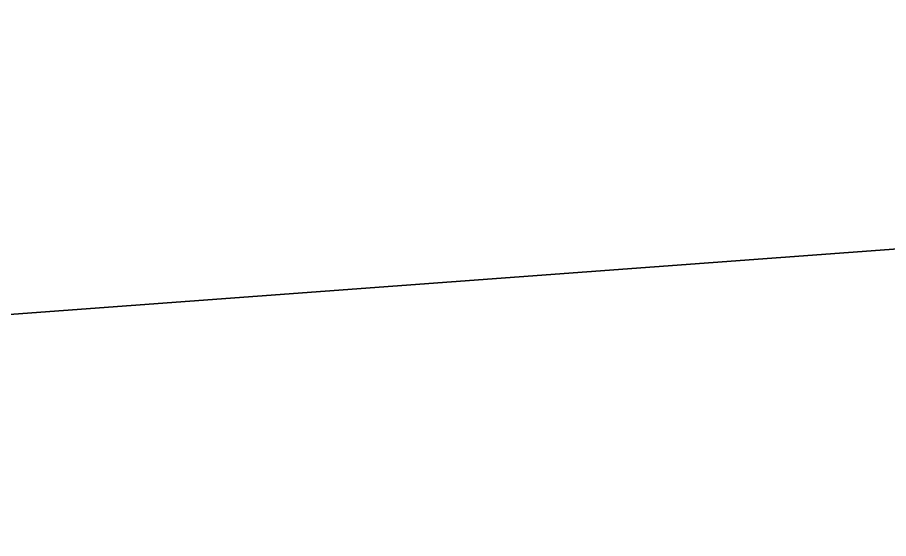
# Model space of a CAD drawing. Header units: metres. Extents: x 0.003 to 0.843, y 0.003 to 0.597.
# Drawn here: x 0.16287 to 0.16935, y 0.466 to 0.46987 of the extents above; entities that cross this region are included whole.
import ezdxf

# ---------------------------------------------------------------- set-up
doc = ezdxf.new("R2010")
doc.units = ezdxf.units.M
doc.linetypes.add('AUSGEZOGEN', pattern=[0])
doc.layers.add('Plankopf', color=7, linetype='AUSGEZOGEN', lineweight=13)

msp = doc.modelspace()

# ---------------------------------------------------------------- linework, layer by layer
at = {"layer": 'Plankopf', "color": 7, "linetype": 'AUSGEZOGEN', "lineweight": -3}
for points in [[(0.185141, 0.4693119), (0.158814, 0.4673698), (0.1480363, 0.5011668), (0.172014, 0.5015589), (0.1746797, 0.5016073), (0.1847944, 0.5017279), (0.187697, 0.5014542), (0.1903694, 0.5007077), (0.1940146, 0.4988741), (0.1966156, 0.4968484), (0.1989293, 0.4938855), (0.2007138, 0.4904618), (0.2016784, 0.4864102), (0.2013207, 0.4828404), (0.200189, 0.4806905), (0.1977069, 0.4782747), (0.189733, 0.4737832), (0.1874324, 0.4723434), (0.1855136, 0.4704264), (0.185141, 0.4693119)], [(0.185141, 0.4693119), (0.158814, 0.4673698), (0.1550296, 0.4670752), (0.147648, 0.4665025)], [(0.1551697, 0.4659972), (0.1550296, 0.4670752), (0.158814, 0.4673698), (0.185141, 0.4693119), (0.1848767, 0.4670368), (0.1848532, 0.4659972)]]:
    msp.add_lwpolyline(points, dxfattribs=at)
at = {"layer": 'Plankopf', "color": 254, "linetype": 'AUSGEZOGEN', "lineweight": -3, "true_color": 0xe3e3e3}
for points in [[(0.1884062, 0.4729529), (0.1874324, 0.4723434), (0.1855136, 0.4704264), (0.185141, 0.4693119), (0.158814, 0.4673698), (0.1550296, 0.4670752), (0.147648, 0.4665025)], [(0.147648, 0.4665025), (0.1550296, 0.4670752), (0.158814, 0.4673698), (0.185141, 0.4693119), (0.1848767, 0.4670368), (0.1848532, 0.4659972)]]:
    msp.add_lwpolyline(points, dxfattribs=at)

doc.saveas('drawing.dxf')
